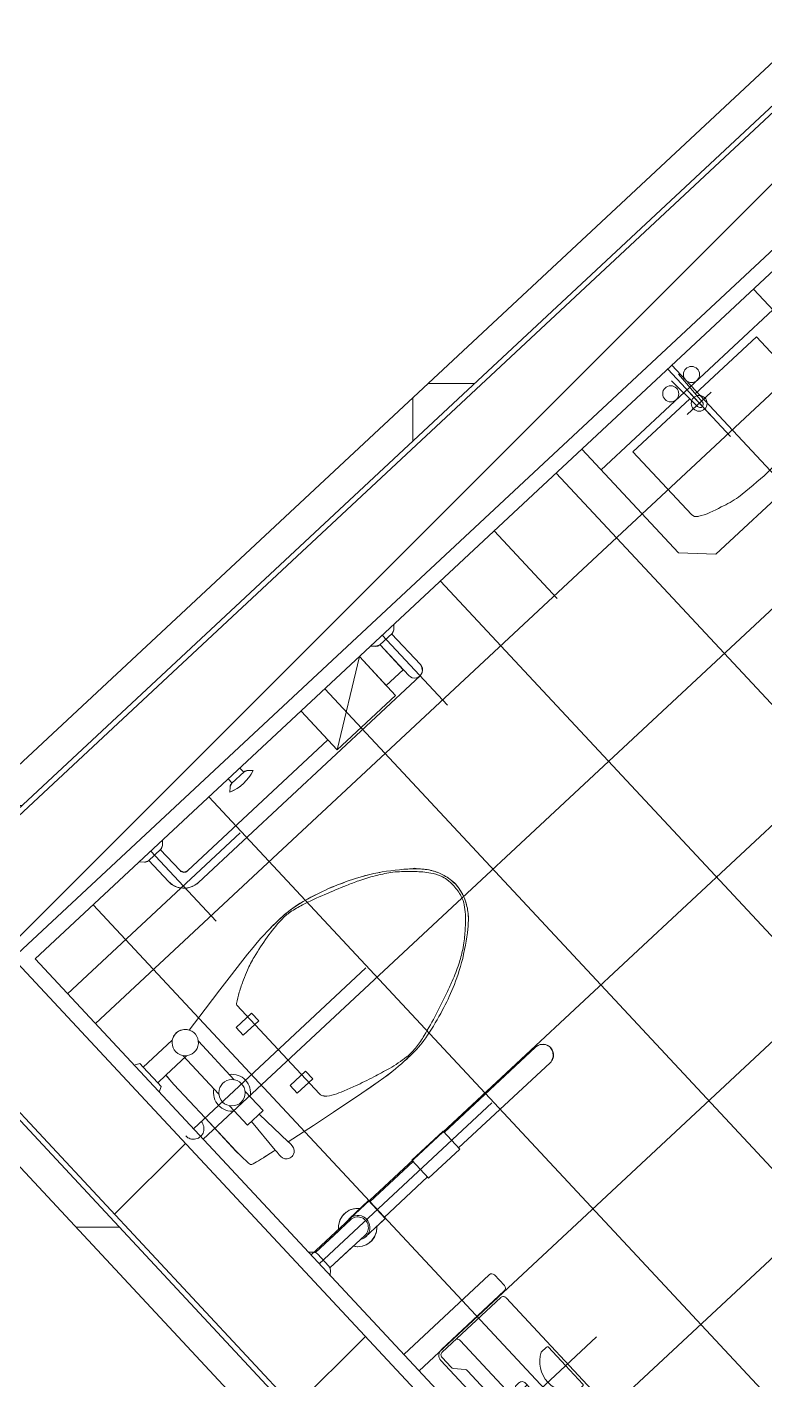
# Model space of a CAD drawing. Header units: millimetres. Extents: x -71377 to 516042, y -145869 to 441446.
# Drawn here: x 256438 to 257838, y 104461 to 107026 of the extents above; entities that cross this region are included whole.
import ezdxf

# ---------------------------------------------------------------- set-up
doc = ezdxf.new("R2010")
doc.units = ezdxf.units.MM
doc.header["$LTSCALE"] = 1000
for name, color, linetype, lineweight in [('A-door', 4, 'Continuous', 5), ('A-door-hdln', 8, 'Continuous', 5), ('A-glas-hdln', 8, 'Continuous', 5), ('A-hat', 251, 'Continuous', 5), ('A-insu', 251, 'Continuous', 5), ('A_bwall', 3, 'Continuous', 5), ('A_fnsh', 5, 'Continuous', 5), ('AA_위생', 4, 'Continuous', 5)]:
    doc.layers.add(name, color=color, linetype=linetype, lineweight=lineweight)
pattern_1 = [(0, (165969.5, 243949.9), (0, 800), []), (90, (165969.5, 243949.9), (-800, 5e-14), [])]
pattern_2 = [(45, (165969.5, 243949.9), (-353.5534, 353.5534), [])]

# ---------------------------------------------------------------- blocks, each defined once
blk = doc.blocks.new('미닫이문_돌출형__투시창 - _A_ABS_22x22_5-6880176-지반층 배치도')
at = {"layer": 'A-door'}
for p, q in [((-40, -86), (-40, 20)), ((-40, 20), (0, 20)), ((0, 20), (0, -86)), ((1070, -220), (1070, 20)), ((1070, 20), (1110, 20)), ((1110, 20), (1110, -220)), ((-40, -86), (0, -86)), ((-40, -126), (-40, -86)), ((0, -86), (-40, -86)), ((0, -86), (0, -126)), ((-1090, -220), (-1090, -110)), ((-1090, -110), (-1050, -110)), ((-1050, -110), (-1050, -220)), ((0, -126), (-40, -126)), ((-40, -173), (-40, -133)), ((-40, -133), (150, -133)), ((150, -133), (150, -173)), ((150, -133), (165, -133)), ((150, -173), (150, -133)), ((165, -133), (165, -149)), ((905, -133), (920, -133)), ((905, -149), (905, -133)), ((920, -173), (920, -133)), ((920, -133), (1070, -133)), ((920, -133), (920, -173)), ((1070, -133), (1070, -173)), ((150, -173), (-40, -173)), ((165, -173), (150, -173)), ((165, -157), (165, -173)), ((905, -173), (905, -157)), ((920, -173), (905, -173)), ((1070, -173), (920, -173)), ((-1050, -200), (-40, -200)), ((-1050, -220), (-1050, -200)), ((-40, -220), (-40, -180)), ((-40, -180), (0, -180)), ((-40, -200), (-40, -220)), ((0, -180), (0, -220)), ((-1050, -220), (-1090, -220)), ((-40, -220), (-1050, -220)), ((0, -220), (-40, -220)), ((1110, -220), (1070, -220))]:
    blk.add_line(p, q, dxfattribs=at)
at = {"layer": 'A-door-hdln'}
for p, q in [((0, 20), (1070, 20)), ((-995, -173), (-995, -133)), ((-995, -133), (-40, -133)), ((905, -133), (165, -133)), ((978.5, -131), (978.5, -133)), ((1031.5, -131), (978.5, -131)), ((1031.5, -131), (978.5, -131)), ((978.5, -131), (978.5, -133)), ((1031.5, -131), (978.5, -131)), ((1031.5, -131), (978.5, -131)), ((992.5, -131), (1005, -131)), ((992.5, -131), (1005, -131)), ((1005, -131), (1017.5, -131)), ((1005, -131), (1017.5, -131)), ((1031.5, -133), (1031.5, -131)), ((1031.5, -133), (1031.5, -131)), ((-40, -173), (-995, -173)), ((165, -173), (905, -173)), ((978.5, -173), (978.5, -175)), ((978.5, -173), (978.5, -175)), ((978.5, -175), (1031.5, -175)), ((978.5, -175), (1031.5, -175)), ((978.5, -175), (1031.5, -175)), ((978.5, -175), (1031.5, -175)), ((1005, -175), (992.5, -175)), ((1005, -175), (992.5, -175)), ((1017.5, -175), (1005, -175)), ((1017.5, -175), (1005, -175)), ((1031.5, -175), (1031.5, -173)), ((1031.5, -175), (1031.5, -173)), ((0, -220), (1070, -220))]:
    blk.add_line(p, q, dxfattribs=at)
at = {"layer": 'A-door-hdln', "flags": 128}
for points in [[(992.5, -81), (992.5, -80.5), (992.5, -80), (992.6, -79.5), (992.7, -79), (992.7, -78.5), (992.9, -78), (993, -77.5), (993.1, -77.1), (993.3, -76.6), (993.5, -76.1), (993.7, -75.7), (993.9, -75.2), (994.2, -74.8), (994.4, -74.4), (994.7, -73.9), (995, -73.5), (995.3, -73.1), (995.6, -72.8), (995.9, -72.4), (996.3, -72), (996.7, -71.7), (997, -71.4), (997.4, -71.1), (997.8, -70.8), (998.2, -70.5), (998.7, -70.2), (999.1, -70), (999.6, -69.7), (1000, -69.5), (1000.5, -69.3), (1000.9, -69.2), (1001.4, -69), (1001.9, -68.9), (1002.4, -68.8), (1002.9, -68.7), (1003.4, -68.6), (1003.9, -68.6), (1004.4, -68.5), (1004.9, -68.5), (1005, -68.5)], [(1005, -68.5), (1005.5, -68.5), (1006, -68.5), (1006.5, -68.6), (1007, -68.7), (1007.5, -68.7), (1008, -68.9), (1008.5, -69), (1008.9, -69.1), (1009.4, -69.3), (1009.9, -69.5), (1010.3, -69.7), (1010.8, -69.9), (1011.2, -70.2), (1011.6, -70.4), (1012.1, -70.7), (1012.5, -71), (1012.9, -71.3), (1013.2, -71.6), (1013.6, -71.9), (1014, -72.3), (1014.3, -72.7), (1014.6, -73), (1014.9, -73.4), (1015.2, -73.8), (1015.5, -74.2), (1015.8, -74.7), (1016, -75.1), (1016.3, -75.6), (1016.5, -76), (1016.7, -76.5), (1016.8, -76.9), (1017, -77.4), (1017.1, -77.9), (1017.2, -78.4), (1017.3, -78.9), (1017.4, -79.4), (1017.4, -79.9), (1017.5, -80.4), (1017.5, -80.9), (1017.5, -81)], [(992.5, -131), (992.5, -129), (992.5, -127), (992.5, -125), (992.5, -123), (992.5, -121.1), (992.5, -119.1), (992.5, -117.2), (992.5, -115.3), (992.5, -113.4), (992.5, -111.5), (992.5, -109.7), (992.5, -107.9), (992.5, -106.2), (992.5, -104.4), (992.5, -102.8), (992.5, -101.1), (992.5, -99.6), (992.5, -98), (992.5, -96.6), (992.5, -95.1), (992.5, -93.8), (992.5, -92.5), (992.5, -91.2), (992.5, -90), (992.5, -88.9), (992.5, -87.9), (992.5, -86.9), (992.5, -86), (992.5, -85.2), (992.5, -84.4), (992.5, -83.7), (992.5, -83.1), (992.5, -82.6), (992.5, -82.1), (992.5, -81.7), (992.5, -81.4), (992.5, -81.2), (992.5, -81.1), (992.5, -81)], [(992.5, -81), (992.5, -81), (992.5, -81.2), (992.5, -81.4), (992.5, -81.6), (992.5, -82), (992.5, -82.4), (992.5, -82.9), (992.5, -83.5), (992.5, -84.2), (992.5, -84.9), (992.5, -85.8), (992.5, -86.7), (992.5, -87.6), (992.5, -88.6), (992.5, -89.7), (992.5, -90.9), (992.5, -92.1), (992.5, -93.4), (992.5, -94.8), (992.5, -96.2), (992.5, -97.6), (992.5, -99.1), (992.5, -100.7), (992.5, -102.3), (992.5, -104), (992.5, -105.7), (992.5, -107.4), (992.5, -109.2), (992.5, -111), (992.5, -112.9), (992.5, -114.8), (992.5, -116.7), (992.5, -118.6), (992.5, -120.5), (992.5, -122.5), (992.5, -124.5), (992.5, -126.5), (992.5, -128.5), (992.5, -130.5), (992.5, -131)], [(1017.5, -81), (1017.5, -81), (1017.5, -81.2), (1017.5, -81.4), (1017.5, -81.6), (1017.5, -82), (1017.5, -82.4), (1017.5, -82.9), (1017.5, -83.5), (1017.5, -84.2), (1017.5, -84.9), (1017.5, -85.8), (1017.5, -86.7), (1017.5, -87.6), (1017.5, -88.6), (1017.5, -89.7), (1017.5, -90.9), (1017.5, -92.1), (1017.5, -93.4), (1017.5, -94.8), (1017.5, -96.2), (1017.5, -97.6), (1017.5, -99.1), (1017.5, -100.7), (1017.5, -102.3), (1017.5, -104), (1017.5, -105.7), (1017.5, -107.4), (1017.5, -109.2), (1017.5, -111), (1017.5, -112.9), (1017.5, -114.8), (1017.5, -116.7), (1017.5, -118.6), (1017.5, -120.5), (1017.5, -122.5), (1017.5, -124.5), (1017.5, -126.5), (1017.5, -128.5), (1017.5, -130.5), (1017.5, -131)], [(1017.5, -131), (1017.5, -129), (1017.5, -127), (1017.5, -125), (1017.5, -123), (1017.5, -121.1), (1017.5, -119.1), (1017.5, -117.2), (1017.5, -115.3), (1017.5, -113.4), (1017.5, -111.5), (1017.5, -109.7), (1017.5, -107.9), (1017.5, -106.2), (1017.5, -104.4), (1017.5, -102.8), (1017.5, -101.1), (1017.5, -99.6), (1017.5, -98), (1017.5, -96.6), (1017.5, -95.1), (1017.5, -93.8), (1017.5, -92.5), (1017.5, -91.2), (1017.5, -90), (1017.5, -88.9), (1017.5, -87.9), (1017.5, -86.9), (1017.5, -86), (1017.5, -85.2), (1017.5, -84.4), (1017.5, -83.7), (1017.5, -83.1), (1017.5, -82.6), (1017.5, -82.1), (1017.5, -81.7), (1017.5, -81.4), (1017.5, -81.2), (1017.5, -81.1), (1017.5, -81)], [(992.5, -175), (992.5, -177), (992.5, -179), (992.5, -181), (992.5, -183), (992.5, -184.9), (992.5, -186.9), (992.5, -188.8), (992.5, -190.7), (992.5, -192.6), (992.5, -194.5), (992.5, -196.3), (992.5, -198.1), (992.5, -199.8), (992.5, -201.6), (992.5, -203.2), (992.5, -204.9), (992.5, -206.4), (992.5, -208), (992.5, -209.4), (992.5, -210.9), (992.5, -212.2), (992.5, -213.5), (992.5, -214.8), (992.5, -216), (992.5, -217.1), (992.5, -218.1), (992.5, -219.1), (992.5, -220), (992.5, -220.8), (992.5, -221.6), (992.5, -222.3), (992.5, -222.9), (992.5, -223.4), (992.5, -223.9), (992.5, -224.3), (992.5, -224.6), (992.5, -224.8), (992.5, -224.9), (992.5, -225)], [(992.5, -225), (992.5, -225), (992.5, -224.8), (992.5, -224.6), (992.5, -224.4), (992.5, -224), (992.5, -223.6), (992.5, -223.1), (992.5, -222.5), (992.5, -221.8), (992.5, -221.1), (992.5, -220.2), (992.5, -219.3), (992.5, -218.4), (992.5, -217.4), (992.5, -216.3), (992.5, -215.1), (992.5, -213.9), (992.5, -212.6), (992.5, -211.2), (992.5, -209.8), (992.5, -208.4), (992.5, -206.9), (992.5, -205.3), (992.5, -203.7), (992.5, -202), (992.5, -200.3), (992.5, -198.6), (992.5, -196.8), (992.5, -195), (992.5, -193.1), (992.5, -191.2), (992.5, -189.3), (992.5, -187.4), (992.5, -185.5), (992.5, -183.5), (992.5, -181.5), (992.5, -179.5), (992.5, -177.5), (992.5, -175.5), (992.5, -175)], [(1017.5, -225), (1017.5, -225), (1017.5, -224.8), (1017.5, -224.6), (1017.5, -224.4), (1017.5, -224), (1017.5, -223.6), (1017.5, -223.1), (1017.5, -222.5), (1017.5, -221.8), (1017.5, -221.1), (1017.5, -220.2), (1017.5, -219.3), (1017.5, -218.4), (1017.5, -217.4), (1017.5, -216.3), (1017.5, -215.1), (1017.5, -213.9), (1017.5, -212.6), (1017.5, -211.2), (1017.5, -209.8), (1017.5, -208.4), (1017.5, -206.9), (1017.5, -205.3), (1017.5, -203.7), (1017.5, -202), (1017.5, -200.3), (1017.5, -198.6), (1017.5, -196.8), (1017.5, -195), (1017.5, -193.1), (1017.5, -191.2), (1017.5, -189.3), (1017.5, -187.4), (1017.5, -185.5), (1017.5, -183.5), (1017.5, -181.5), (1017.5, -179.5), (1017.5, -177.5), (1017.5, -175.5), (1017.5, -175)], [(1017.5, -175), (1017.5, -177), (1017.5, -179), (1017.5, -181), (1017.5, -183), (1017.5, -184.9), (1017.5, -186.9), (1017.5, -188.8), (1017.5, -190.7), (1017.5, -192.6), (1017.5, -194.5), (1017.5, -196.3), (1017.5, -198.1), (1017.5, -199.8), (1017.5, -201.6), (1017.5, -203.2), (1017.5, -204.9), (1017.5, -206.4), (1017.5, -208), (1017.5, -209.4), (1017.5, -210.9), (1017.5, -212.2), (1017.5, -213.5), (1017.5, -214.8), (1017.5, -216), (1017.5, -217.1), (1017.5, -218.1), (1017.5, -219.1), (1017.5, -220), (1017.5, -220.8), (1017.5, -221.6), (1017.5, -222.3), (1017.5, -222.9), (1017.5, -223.4), (1017.5, -223.9), (1017.5, -224.3), (1017.5, -224.6), (1017.5, -224.8), (1017.5, -224.9), (1017.5, -225)], [(1005, -237.5), (1004.5, -237.5), (1004, -237.5), (1003.5, -237.4), (1003, -237.3), (1002.5, -237.3), (1002, -237.1), (1001.5, -237), (1001.1, -236.9), (1000.6, -236.7), (1000.1, -236.5), (999.7, -236.3), (999.2, -236.1), (998.8, -235.8), (998.4, -235.6), (997.9, -235.3), (997.5, -235), (997.1, -234.7), (996.8, -234.4), (996.4, -234.1), (996, -233.7), (995.7, -233.3), (995.4, -233), (995.1, -232.6), (994.8, -232.2), (994.5, -231.8), (994.2, -231.3), (994, -230.9), (993.7, -230.4), (993.5, -230), (993.3, -229.5), (993.2, -229.1), (993, -228.6), (992.9, -228.1), (992.8, -227.6), (992.7, -227.1), (992.6, -226.6), (992.6, -226.1), (992.5, -225.6), (992.5, -225.1), (992.5, -225)], [(1017.5, -225), (1017.5, -225.5), (1017.5, -226), (1017.4, -226.5), (1017.3, -227), (1017.3, -227.5), (1017.1, -228), (1017, -228.5), (1016.9, -228.9), (1016.7, -229.4), (1016.5, -229.9), (1016.3, -230.3), (1016.1, -230.8), (1015.8, -231.2), (1015.6, -231.6), (1015.3, -232.1), (1015, -232.5), (1014.7, -232.9), (1014.4, -233.2), (1014.1, -233.6), (1013.7, -234), (1013.3, -234.3), (1013, -234.6), (1012.6, -234.9), (1012.2, -235.2), (1011.8, -235.5), (1011.3, -235.8), (1010.9, -236), (1010.4, -236.3), (1010, -236.5), (1009.5, -236.7), (1009.1, -236.8), (1008.6, -237), (1008.1, -237.1), (1007.6, -237.2), (1007.1, -237.3), (1006.6, -237.4), (1006.1, -237.4), (1005.6, -237.5), (1005.1, -237.5), (1005, -237.5)]]:
    blk.add_lwpolyline(points, dxfattribs=at)
at = {"layer": 'A-glas-hdln'}
for p, q in [((165, -149), (905, -149)), ((165, -157), (165, -149)), ((905, -149), (905, -157)), ((905, -157), (165, -157))]:
    blk.add_line(p, q, dxfattribs=at)
blk = doc.blocks.new('위생기구_장애인변기 - 위생기구_장애인변기-V146-지반층 배치도')
at = {"layer": 'AA_위생'}
for p, q in [((7.1, 923.1), (0, 930.2)), ((7.1, 923.1), (0, 930.2)), ((0, 900), (181.6, 900)), ((10.1, 916), (7.1, 923.1)), ((10.1, 914.9), (10.1, 916)), ((10.1, 884), (10.1, 916)), ((90, 914.9), (10.1, 914.9)), ((90, 914.9), (10.1, 914.9)), ((93.3, 914.5), (90, 914.9)), ((101.8, 909.2), (93.3, 914.5)), ((105.1, 899.8), (101.8, 909.2)), ((105.1, 325.2), (105.1, 899.8)), ((105.1, 325.2), (105.1, 899.8)), ((0, 869.8), (7.1, 876.9)), ((0, 869.8), (7.1, 876.9)), ((7.1, 876.9), (10.1, 884)), ((10.1, 884), (10.1, 884.7)), ((10.1, 884.7), (74.9, 884.7)), ((90, 884.7), (10.1, 884.7)), ((74.9, 884.7), (74.9, 840.6)), ((74.9, 840.6), (74.9, 884.7)), ((74.9, 840.6), (0, 840.6)), ((0, 840.6), (100.8, 689.4)), ((100.8, 840.6), (0, 840.6)), ((100.8, 689.4), (100.8, 840.6)), ((0, 689.4), (74.9, 689.4)), ((100.8, 689.4), (0, 689.4)), ((74.9, 689.4), (74.9, 325.2)), ((74.9, 325.2), (74.9, 689.4)), ((395.8, 667.6), (393.1, 666.1)), ((394.5, 666.9), (397.2, 668.4)), ((394.5, 666.9), (397.2, 668.4)), ((398.5, 669.1), (395.8, 667.6)), ((397.2, 668.4), (399.8, 669.8)), ((397.2, 668.4), (399.8, 669.8)), ((401.1, 670.4), (398.5, 669.1)), ((399.8, 669.8), (402.5, 671.1)), ((399.8, 669.8), (402.5, 671.1)), ((403.8, 671.6), (401.1, 670.4)), ((402.5, 671.1), (405.1, 672.2)), ((402.5, 671.1), (405.1, 672.2)), ((406.5, 672.8), (403.8, 671.6)), ((405.1, 672.2), (407.8, 673.3)), ((405.1, 672.2), (407.8, 673.3)), ((409.2, 673.8), (406.5, 672.8)), ((407.8, 673.3), (410.5, 674.3)), ((407.8, 673.3), (410.5, 674.3)), ((411.9, 674.8), (409.2, 673.8)), ((410.5, 674.3), (413.3, 675.3)), ((410.5, 674.3), (413.3, 675.3)), ((414.7, 675.7), (411.9, 674.8)), ((413.3, 675.3), (416.2, 676.1)), ((413.3, 675.3), (416.2, 676.1)), ((419.2, 676.9), (414.7, 675.7)), ((416.2, 676.1), (419.2, 676.9)), ((416.2, 676.1), (419.2, 676.9)), ((422.6, 677.7), (419.2, 676.9)), ((419.2, 676.9), (422.6, 677.7)), ((419.2, 676.9), (422.6, 677.7)), ((426.3, 678.4), (422.6, 677.7)), ((422.6, 677.7), (426.3, 678.4)), ((422.6, 677.7), (426.3, 678.4)), ((432.6, 679.2), (426.3, 678.4)), ((426.3, 678.4), (430.3, 679)), ((426.3, 678.4), (430.3, 679)), ((430.3, 679), (434.9, 679.5)), ((430.3, 679), (434.9, 679.5)), ((437.4, 679.8), (432.6, 679.2)), ((434.9, 679.5), (440, 680)), ((434.9, 679.5), (440, 680)), ((442.6, 679.8), (437.4, 679.8)), ((440, 680), (445.1, 679.5)), ((440, 680), (445.1, 679.5)), ((447.4, 679.2), (442.6, 679.8)), ((445.1, 679.5), (449.7, 679)), ((445.1, 679.5), (449.7, 679)), ((449.7, 679), (447.4, 679.2)), ((453.7, 678.4), (449.7, 679)), ((449.7, 679), (453.7, 678.4)), ((449.7, 679), (453.7, 678.4)), ((455.6, 678), (453.7, 678.4)), ((453.7, 678.4), (457.4, 677.7)), ((453.7, 678.4), (457.4, 677.7)), ((459.1, 677.3), (455.6, 678)), ((457.4, 677.7), (460.8, 676.9)), ((457.4, 677.7), (460.8, 676.9)), ((462.3, 676.5), (459.1, 677.3)), ((460.8, 676.9), (463.8, 676.1)), ((460.8, 676.9), (463.8, 676.1)), ((465.3, 675.7), (462.3, 676.5)), ((463.8, 676.1), (466.7, 675.3)), ((463.8, 676.1), (466.7, 675.3)), ((468.1, 674.8), (465.3, 675.7)), ((466.7, 675.3), (469.5, 674.3)), ((466.7, 675.3), (469.5, 674.3)), ((470.8, 673.8), (468.1, 674.8)), ((469.5, 674.3), (472.2, 673.3)), ((469.5, 674.3), (472.2, 673.3)), ((473.5, 672.8), (470.8, 673.8)), ((472.2, 673.3), (474.9, 672.2)), ((472.2, 673.3), (474.9, 672.2)), ((476.2, 671.6), (473.5, 672.8)), ((474.9, 672.2), (477.5, 671.1)), ((474.9, 672.2), (477.5, 671.1)), ((478.9, 670.4), (476.2, 671.6)), ((477.5, 671.1), (480.2, 669.8)), ((477.5, 671.1), (480.2, 669.8)), ((482.8, 668.4), (478.9, 670.4)), ((480.2, 669.8), (482.8, 668.4)), ((480.2, 669.8), (482.8, 668.4)), ((485.5, 666.9), (482.8, 668.4)), ((482.8, 668.4), (485.5, 666.9)), ((482.8, 668.4), (485.5, 666.9)), ((365.1, 643.7), (361.6, 638.4)), ((361.6, 638.4), (365.8, 643.1)), ((361.6, 638.4), (365.8, 643.1)), ((369.7, 647.2), (365.1, 643.7)), ((365.8, 643.1), (369.7, 647.2)), ((365.8, 643.1), (369.7, 647.2)), ((373.4, 650.9), (369.7, 647.2)), ((369.7, 647.2), (373.4, 650.9)), ((369.7, 647.2), (373.4, 650.9)), ((373.4, 650.9), (376.8, 654)), ((373.4, 650.9), (376.8, 654)), ((375.1, 652.4), (373.4, 650.9)), ((378.5, 655.4), (375.1, 652.4)), ((376.8, 654), (380.1, 656.8)), ((376.8, 654), (380.1, 656.8)), ((380.1, 656.8), (378.5, 655.4)), ((380.1, 656.8), (383.2, 659.3)), ((380.1, 656.8), (383.2, 659.3)), ((381.6, 658.1), (380.1, 656.8)), ((383.2, 659.3), (381.6, 658.1)), ((387.5, 662.5), (383.2, 659.3)), ((383.2, 659.3), (386.1, 661.5)), ((383.2, 659.3), (386.1, 661.5)), ((386.1, 661.5), (389, 663.4)), ((386.1, 661.5), (389, 663.4)), ((390.4, 664.3), (387.5, 662.5)), ((389, 663.4), (391.7, 665.2)), ((389, 663.4), (391.7, 665.2)), ((393.1, 666.1), (390.4, 664.3)), ((391.7, 665.2), (394.5, 666.9)), ((391.7, 665.2), (394.5, 666.9)), ((488.3, 665.2), (485.5, 666.9)), ((485.5, 666.9), (488.3, 665.2)), ((485.5, 666.9), (488.3, 665.2)), ((491, 663.4), (488.3, 665.2)), ((488.3, 665.2), (491, 663.4)), ((488.3, 665.2), (491, 663.4)), ((493.9, 661.5), (491, 663.4)), ((491, 663.4), (493.9, 661.5)), ((491, 663.4), (493.9, 661.5)), ((496.8, 659.3), (493.9, 661.5)), ((493.9, 661.5), (496.8, 659.3)), ((493.9, 661.5), (496.8, 659.3)), ((503.2, 654), (496.8, 659.3)), ((496.8, 659.3), (499.9, 656.8)), ((496.8, 659.3), (499.9, 656.8)), ((499.9, 656.8), (503.2, 654)), ((499.9, 656.8), (503.2, 654)), ((506.6, 650.9), (503.2, 654)), ((503.2, 654), (506.6, 650.9)), ((503.2, 654), (506.6, 650.9)), ((510.3, 647.2), (506.6, 650.9)), ((506.6, 650.9), (510.3, 647.2)), ((506.6, 650.9), (510.3, 647.2)), ((514.2, 643.1), (510.3, 647.2)), ((510.3, 647.2), (514.2, 643.1)), ((510.3, 647.2), (514.2, 643.1)), ((518.4, 638.4), (514.2, 643.1)), ((514.2, 643.1), (518.4, 638.4)), ((514.2, 643.1), (518.4, 638.4)), ((347.5, 621), (342.5, 614.4)), ((342.5, 614.4), (347.5, 621)), ((342.5, 614.4), (347.5, 621)), ((347.5, 621), (352.4, 627.2)), ((347.5, 621), (352.4, 627.2)), ((349.9, 624.1), (347.5, 621)), ((352.4, 627.2), (349.9, 624.1)), ((352.4, 627.2), (357.1, 633.1)), ((352.4, 627.2), (357.1, 633.1)), ((354.7, 630.1), (352.4, 627.2)), ((357.1, 633.1), (354.7, 630.1)), ((357.1, 633.1), (361.6, 638.4)), ((357.1, 633.1), (361.6, 638.4)), ((359.4, 635.7), (357.1, 633.1)), ((361.6, 638.4), (359.4, 635.7)), ((522.9, 633.1), (518.4, 638.4)), ((518.4, 638.4), (522.9, 633.1)), ((518.4, 638.4), (522.9, 633.1)), ((527.6, 627.2), (522.9, 633.1)), ((522.9, 633.1), (527.6, 627.2)), ((522.9, 633.1), (527.6, 627.2)), ((532.5, 621), (527.6, 627.2)), ((527.6, 627.2), (532.5, 621)), ((527.6, 627.2), (532.5, 621)), ((537.5, 614.4), (532.5, 621)), ((532.5, 621), (537.5, 614.4)), ((532.5, 621), (537.5, 614.4)), ((325.8, 590.2), (321.5, 583.4)), ((323.5, 586.8), (328, 593.7)), ((323.5, 586.8), (328, 593.7)), ((328, 593.7), (325.8, 590.2)), ((332.7, 600.6), (328, 593.7)), ((328, 593.7), (332.7, 600.6)), ((328, 593.7), (332.7, 600.6)), ((337.6, 607.6), (332.7, 600.6)), ((332.7, 600.6), (337.6, 607.6)), ((332.7, 600.6), (337.6, 607.6)), ((342.5, 614.4), (337.6, 607.6)), ((337.6, 607.6), (342.5, 614.4)), ((337.6, 607.6), (342.5, 614.4)), ((542.4, 607.6), (537.5, 614.4)), ((537.5, 614.4), (542.4, 607.6)), ((537.5, 614.4), (542.4, 607.6)), ((547.3, 600.6), (542.4, 607.6)), ((542.4, 607.6), (547.3, 600.6)), ((542.4, 607.6), (547.3, 600.6)), ((552, 593.7), (547.3, 600.6)), ((547.3, 600.6), (552, 593.7)), ((547.3, 600.6), (552, 593.7)), ((556.5, 586.8), (552, 593.7)), ((552, 593.7), (556.5, 586.8)), ((552, 593.7), (556.5, 586.8)), ((771.9, 589.7), (778.8, 597)), ((778.8, 597), (788.3, 600.1)), ((788.3, 600.1), (798.1, 598.3)), ((798.1, 598.3), (805.8, 592)), ((805.8, 592), (809.6, 582.7)), ((308.7, 560.7), (312, 567)), ((308.7, 560.7), (312, 567)), ((315.6, 573.4), (310.3, 563.8)), ((312, 567), (315.6, 573.4)), ((312, 567), (315.6, 573.4)), ((319.4, 580), (315.6, 573.4)), ((315.6, 573.4), (319.4, 580)), ((315.6, 573.4), (319.4, 580)), ((319.4, 580), (323.5, 586.8)), ((319.4, 580), (323.5, 586.8)), ((321.5, 583.4), (319.4, 580)), ((560.6, 580), (556.5, 586.8)), ((556.5, 586.8), (560.6, 580)), ((556.5, 586.8), (560.6, 580)), ((564.4, 573.4), (560.6, 580)), ((560.6, 580), (564.4, 573.4)), ((560.6, 580), (564.4, 573.4)), ((568, 567), (564.4, 573.4)), ((564.4, 573.4), (568, 567)), ((564.4, 573.4), (568, 567)), ((571.3, 560.7), (568, 567)), ((568, 567), (571.3, 560.7)), ((568, 567), (571.3, 560.7)), ((769.4, 580), (771.9, 589.7)), ((769.4, 342.9), (769.4, 580)), ((769.4, 342.9), (769.4, 580)), ((809.6, 582.7), (809.7, 580)), ((809.7, 580), (809.7, 342.9)), ((809.7, 342.9), (809.7, 580)), ((13.6, 539), (10.6, 531.8)), ((20.7, 546.1), (13.6, 539)), ((13.6, 539), (20.7, 546.1)), ((20.7, 546.1), (13.6, 539)), ((21.2, 544.5), (20.7, 546.1)), ((23.9, 534.9), (21.2, 544.5)), ((300, 542.7), (297.5, 537.1)), ((297.5, 537.1), (300, 542.7)), ((297.5, 537.1), (300, 542.7)), ((302.7, 548.6), (300, 542.7)), ((300, 542.7), (302.7, 548.6)), ((300, 542.7), (302.7, 548.6)), ((305.6, 554.6), (302.7, 548.6)), ((302.7, 548.6), (305.6, 554.6)), ((302.7, 548.6), (305.6, 554.6)), ((308.7, 560.7), (305.6, 554.6)), ((305.6, 554.6), (308.7, 560.7)), ((305.6, 554.6), (308.7, 560.7)), ((310.3, 563.8), (308.7, 560.7)), ((574.4, 554.6), (571.3, 560.7)), ((571.3, 560.7), (574.4, 554.6)), ((571.3, 560.7), (574.4, 554.6)), ((577.3, 548.6), (574.4, 554.6)), ((574.4, 554.6), (577.3, 548.6)), ((574.4, 554.6), (577.3, 548.6)), ((580, 542.7), (577.3, 548.6)), ((577.3, 548.6), (580, 542.7)), ((577.3, 548.6), (580, 542.7)), ((582.5, 537.1), (580, 542.7)), ((580, 542.7), (582.5, 537.1)), ((580, 542.7), (582.5, 537.1)), ((10.6, 530.8), (0, 530.8)), ((10.6, 530.8), (0, 530.8)), ((0, 530.8), (10.6, 530.8)), ((10.6, 531.8), (10.6, 530.8)), ((10.6, 499.9), (10.6, 531.8)), ((10.6, 531.8), (10.6, 530.8)), ((25.5, 525), (23.9, 534.9)), ((25.3, 505), (26, 515)), ((26, 515), (25.5, 525)), ((288.2, 515.1), (285, 506.7)), ((286.1, 509.5), (288.2, 515.1)), ((286.1, 509.5), (288.2, 515.1)), ((292.7, 525), (288.2, 515.1)), ((288.2, 515.1), (290.4, 520.6)), ((288.2, 515.1), (290.4, 520.6)), ((290.4, 520.6), (292.7, 526)), ((290.4, 520.6), (292.7, 526)), ((295, 531.5), (292.7, 525)), ((292.7, 526), (295, 531.5)), ((292.7, 526), (295, 531.5)), ((297.5, 537.1), (295, 531.5)), ((295, 531.5), (297.5, 537.1)), ((295, 531.5), (297.5, 537.1)), ((585, 531.5), (582.5, 537.1)), ((582.5, 537.1), (585, 531.5)), ((582.5, 537.1), (585, 531.5)), ((587.3, 526), (585, 531.5)), ((585, 531.5), (587.3, 526)), ((585, 531.5), (587.3, 526)), ((589.6, 520.6), (587.3, 526)), ((587.3, 526), (589.6, 520.6)), ((587.3, 526), (589.6, 520.6)), ((591.8, 515.1), (589.6, 520.6)), ((589.6, 520.6), (591.8, 515.1)), ((589.6, 520.6), (591.8, 515.1)), ((593.9, 509.5), (591.8, 515.1)), ((591.8, 515.1), (593.9, 509.5)), ((591.8, 515.1), (593.9, 509.5)), ((0, 500.5), (10.6, 500.5)), ((0, 500.5), (10.6, 500.5)), ((10.6, 500.5), (0, 500.5)), ((10.6, 500.5), (10.6, 499.9)), ((10.6, 500.5), (10.6, 499.9)), ((10.6, 499.9), (13.6, 492.8)), ((13.6, 492.8), (20.7, 485.6)), ((20.7, 485.6), (13.6, 492.8)), ((13.6, 492.8), (20.7, 485.6)), ((20.7, 485.6), (23.6, 495.2)), ((23.6, 495.2), (25.3, 505)), ((279.9, 491.9), (277.9, 485.5)), ((277.9, 485.5), (279.9, 491.9)), ((277.9, 485.5), (279.9, 491.9)), ((282, 498), (279.9, 491.9)), ((279.9, 491.9), (282, 498)), ((279.9, 491.9), (282, 498)), ((285, 506.7), (282, 498)), ((282, 498), (284, 503.9)), ((282, 498), (284, 503.9)), ((284, 503.9), (286.1, 509.5)), ((284, 503.9), (286.1, 509.5)), ((596, 503.9), (593.9, 509.5)), ((593.9, 509.5), (596, 503.9)), ((593.9, 509.5), (596, 503.9)), ((598, 498), (596, 503.9)), ((596, 503.9), (598, 498)), ((596, 503.9), (598, 498)), ((600.1, 491.9), (598, 498)), ((598, 498), (600.1, 491.9)), ((598, 498), (600.1, 491.9)), ((602.1, 485.5), (600.1, 491.9)), ((600.1, 491.9), (602.1, 485.5)), ((600.1, 491.9), (602.1, 485.5)), ((271, 462.1), (269.3, 455.4)), ((270.1, 458.7), (271.9, 465.5)), ((270.1, 458.7), (271.9, 465.5)), ((272.9, 468.8), (271, 462.1)), ((271.9, 465.5), (273.9, 472.2)), ((271.9, 465.5), (273.9, 472.2)), ((275.8, 477.8), (272.9, 468.8)), ((273.9, 472.2), (275.8, 478.9)), ((273.9, 472.2), (275.8, 478.9)), ((277.9, 485.5), (275.8, 477.8)), ((275.8, 478.9), (277.9, 485.5)), ((275.8, 478.9), (277.9, 485.5)), ((604.2, 478.9), (602.1, 485.5)), ((602.1, 485.5), (604.2, 478.9)), ((602.1, 485.5), (604.2, 478.9)), ((606.1, 472.2), (604.2, 478.9)), ((604.2, 478.9), (606.1, 472.2)), ((604.2, 478.9), (606.1, 472.2)), ((608.1, 465.5), (606.1, 472.2)), ((606.1, 472.2), (608.1, 465.5)), ((606.1, 472.2), (608.1, 465.5)), ((609.9, 458.7), (608.1, 465.5)), ((608.1, 465.5), (609.9, 458.7)), ((608.1, 465.5), (609.9, 458.7)), ((90, 0), (90, 447.2)), ((265.3, 438.2), (263.9, 431.1)), ((264.4, 433.9), (265.6, 439.6)), ((264.4, 433.9), (265.6, 439.6)), ((266.9, 445.7), (265.3, 438.2)), ((265.6, 439.6), (266.9, 445.7)), ((265.6, 439.6), (266.9, 445.7)), ((269.3, 455.4), (266.9, 445.7)), ((266.9, 445.7), (268.4, 452.1)), ((266.9, 445.7), (268.4, 452.1)), ((268.4, 452.1), (270.1, 458.7)), ((268.4, 452.1), (270.1, 458.7)), ((440, 0), (440, 447.2)), ((611.6, 452.1), (609.9, 458.7)), ((609.9, 458.7), (611.6, 452.1)), ((609.9, 458.7), (611.6, 452.1)), ((612.3, 448.9), (611.6, 452.1)), ((611.6, 452.1), (613.1, 445.7)), ((611.6, 452.1), (613.1, 445.7)), ((613.1, 445.7), (612.3, 448.9)), ((614.4, 439.6), (613.1, 445.7)), ((613.1, 445.7), (614.4, 439.6)), ((613.1, 445.7), (614.4, 439.6)), ((615.6, 433.9), (614.4, 439.6)), ((614.4, 439.6), (615.6, 433.9)), ((614.4, 439.6), (615.6, 433.9)), ((790, 0), (790, 447.2)), ((261.6, 412.9), (260.9, 402.7)), ((261.2, 407.9), (261.6, 412.9)), ((261.2, 407.9), (261.6, 412.9)), ((262.7, 423.1), (261.6, 412.9)), ((261.6, 412.9), (262, 418)), ((261.6, 412.9), (262, 418)), ((262, 418), (262.7, 423.1)), ((262, 418), (262.7, 423.1)), ((263.9, 431.1), (262.7, 423.1)), ((262.7, 423.1), (263.5, 428.4)), ((262.7, 423.1), (263.5, 428.4)), ((263.5, 428.4), (264.4, 433.9)), ((263.5, 428.4), (264.4, 433.9)), ((616.5, 428.4), (615.6, 433.9)), ((615.6, 433.9), (616.5, 428.4)), ((615.6, 433.9), (616.5, 428.4)), ((617.3, 423.1), (616.5, 428.4)), ((616.5, 428.4), (617.3, 423.1)), ((616.5, 428.4), (617.3, 423.1)), ((618, 418), (617.3, 423.1)), ((617.3, 423.1), (618, 418)), ((617.3, 423.1), (618, 418)), ((618.4, 412.9), (618, 418)), ((618, 418), (618.4, 412.9)), ((618, 418), (618.4, 412.9)), ((618.8, 407.9), (618.4, 412.9)), ((618.4, 412.9), (618.8, 407.9)), ((618.4, 412.9), (618.8, 407.9)), ((260.9, 407.6), (260.7, 385.8)), ((260.7, 391.7), (260.8, 397.3)), ((260.7, 391.7), (260.8, 397.3)), ((260.7, 385.8), (260.7, 391.7)), ((260.7, 385.8), (260.7, 391.7)), ((260.7, 385.8), (260.9, 376.1)), ((260.8, 379.5), (260.7, 385.8)), ((260.8, 379.5), (260.7, 385.8)), ((260.8, 397.3), (260.9, 402.7)), ((260.8, 397.3), (260.9, 402.7)), ((260.9, 402.7), (261.2, 407.9)), ((260.9, 402.7), (261.2, 407.9)), ((260.9, 402.7), (260.9, 407.6)), ((619.1, 402.7), (618.8, 407.9)), ((618.8, 407.9), (619.1, 402.7)), ((618.8, 407.9), (619.1, 402.7)), ((619, 379.5), (619.3, 394.5)), ((619.3, 394.5), (619.1, 402.7)), ((619.1, 402.7), (619.2, 397.3)), ((619.1, 402.7), (619.2, 397.3)), ((619.2, 397.3), (619.3, 391.7)), ((619.2, 397.3), (619.3, 391.7)), ((619.3, 385.8), (619.2, 379.5)), ((619.3, 385.8), (619.2, 379.5)), ((619.3, 391.7), (619.3, 385.8)), ((619.3, 391.7), (619.3, 385.8)), ((261, 372.7), (260.8, 379.5)), ((261, 372.7), (260.8, 379.5)), ((260.9, 376.1), (261.1, 369)), ((261.3, 365.4), (261, 372.7)), ((261.3, 365.4), (261, 372.7)), ((261.1, 369), (261.3, 365.4)), ((261.3, 365.4), (261.8, 357.5)), ((261.8, 357.5), (261.3, 365.4)), ((261.8, 357.5), (261.3, 365.4)), ((618.2, 357.5), (618.7, 365.4)), ((618.7, 365.4), (618.2, 357.5)), ((618.7, 365.4), (618.2, 357.5)), ((618.7, 365.4), (619, 372.7)), ((619, 372.7), (618.7, 365.4)), ((619, 372.7), (618.7, 365.4)), ((619, 372.7), (619, 379.5)), ((619.2, 379.5), (619, 372.7)), ((619.2, 379.5), (619, 372.7)), ((261.8, 357.5), (262.4, 349)), ((262.4, 349), (261.8, 357.5)), ((262.4, 349), (261.8, 357.5)), ((262.4, 349), (263.2, 339.8)), ((263.2, 339.8), (262.4, 349)), ((263.2, 339.8), (262.4, 349)), ((263.2, 339.8), (264.3, 329.5)), ((264.3, 329.5), (263.2, 339.8)), ((264.3, 329.5), (263.2, 339.8)), ((615.7, 329.5), (617.6, 349)), ((616.8, 339.8), (615.7, 329.5)), ((616.8, 339.8), (615.7, 329.5)), ((617.6, 349), (616.8, 339.8)), ((617.6, 349), (616.8, 339.8)), ((617.6, 349), (618.2, 357.5)), ((618.2, 357.5), (617.6, 349)), ((618.2, 357.5), (617.6, 349)), ((766.4, 262.3), (766.4, 342.9)), ((766.4, 342.9), (769.4, 342.9)), ((766.4, 262.3), (766.4, 342.9)), ((766.4, 342.9), (812.7, 342.9)), ((809.7, 342.9), (812.7, 342.9)), ((812.7, 342.9), (812.7, 262.3)), ((812.7, 342.9), (812.7, 262.3)), ((7.1, 323.1), (0, 330.2)), ((0, 330.2), (7.1, 323.1)), ((10.1, 316), (7.1, 323.1)), ((10.1, 315.1), (10.1, 316)), ((10.1, 284), (10.1, 316)), ((64.8, 315.1), (10.1, 315.1)), ((64.8, 315.1), (10.1, 315.1)), ((71.9, 318.1), (64.8, 315.1)), ((74.9, 325.2), (71.9, 318.1)), ((98.6, 303.2), (103, 312.2)), ((103, 312.2), (105, 322)), ((105, 322), (105.1, 325.2)), ((264.3, 329.5), (265.8, 317)), ((265.8, 317), (264.3, 329.5)), ((265.8, 317), (264.3, 329.5)), ((265.8, 317), (268, 300.8)), ((268, 300.8), (265.8, 317)), ((268, 300.8), (265.8, 317)), ((608.8, 279.6), (614.2, 317)), ((614.2, 317), (612, 300.8)), ((614.2, 317), (612, 300.8)), ((614.2, 317), (615.7, 329.5)), ((615.7, 329.5), (614.2, 317)), ((615.7, 329.5), (614.2, 317)), ((0, 300), (181.6, 300)), ((7.1, 276.9), (10.1, 284)), ((10.1, 284), (10.1, 284.9)), ((10.1, 284.9), (64.8, 284.9)), ((64.8, 284.9), (10.1, 284.9)), ((64.8, 284.9), (74.7, 286.1)), ((74.7, 286.1), (84, 289.8)), ((84, 289.8), (92.2, 295.6)), ((92.2, 295.6), (98.6, 303.2)), ((268, 300.8), (271.2, 279.6)), ((271.2, 279.6), (268, 300.8)), ((271.2, 279.6), (268, 300.8)), ((612, 300.8), (608.8, 279.6)), ((612, 300.8), (608.8, 279.6)), ((0, 269.8), (7.1, 276.9)), ((7.1, 276.9), (0, 269.8)), ((271.2, 279.6), (275.6, 251.7)), ((275.6, 251.7), (271.2, 279.6)), ((275.6, 251.7), (271.2, 279.6)), ((598.4, 215.9), (608.8, 279.6)), ((608.8, 279.6), (604.4, 251.7)), ((608.8, 279.6), (604.4, 251.7)), ((769.4, 262.3), (766.4, 262.3)), ((812.7, 262.3), (766.4, 262.3)), ((769.4, 150), (769.4, 262.3)), ((769.4, 150), (769.4, 262.3)), ((812.7, 262.3), (809.7, 262.3)), ((809.7, 262.3), (809.7, 150)), ((809.7, 150), (809.7, 262.3)), ((275.6, 251.7), (281.6, 215.9)), ((281.6, 215.9), (275.6, 251.7)), ((281.6, 215.9), (275.6, 251.7)), ((604.4, 251.7), (598.4, 215.9)), ((604.4, 251.7), (598.4, 215.9)), ((281.6, 215.9), (289.4, 170.6)), ((289.4, 170.6), (281.6, 215.9)), ((289.4, 170.6), (281.6, 215.9)), ((325, 220), (555, 220)), ((375, 230), (355, 230)), ((355, 230), (355, 190)), ((375, 190), (375, 230)), ((505, 230), (525, 230)), ((505, 190), (505, 230)), ((525, 230), (525, 190)), ((590.6, 170.6), (598.4, 215.9)), ((598.4, 215.9), (590.6, 170.6)), ((598.4, 215.9), (590.6, 170.6)), ((355, 190), (375, 190)), ((525, 190), (505, 190)), ((289.4, 170.6), (297.9, 121.9)), ((297.9, 121.9), (289.4, 170.6)), ((580.8, 114.5), (590.6, 170.6)), ((590.6, 170.6), (580.8, 114.5)), ((590.6, 170.6), (580.8, 114.5)), ((766.4, 128.1), (766.4, 150)), ((766.4, 150), (769.4, 150)), ((812.7, 150), (766.4, 150)), ((766.4, 150), (766.4, 100)), ((809.7, 150), (812.7, 150)), ((812.7, 150), (812.7, 128.1)), ((812.7, 97.7), (812.7, 150)), ((285, 101), (285.6, 105.2)), ((285.3, 103.1), (285.2, 96.7)), ((286.2, 107.3), (285.3, 103.1)), ((285.6, 105.2), (286.8, 109.3)), ((288.7, 113.1), (286.2, 107.3)), ((286.8, 109.3), (288.7, 113.1)), ((291.3, 116.6), (288.7, 113.1)), ((288.7, 113.1), (291.3, 116.6)), ((294.4, 119.5), (291.3, 116.6)), ((291.3, 116.6), (294.4, 119.5)), ((297.9, 121.9), (294.4, 119.5)), ((294.4, 119.5), (297.9, 121.9)), ((325, 120), (425, 120)), ((505, 120), (455, 120)), ((505, 80), (505, 120)), ((580.8, 114.5), (505, 110)), ((583.8, 114.6), (580.8, 114.5)), ((580.8, 114.5), (583.8, 114.6)), ((583.8, 114.6), (580.8, 114.5)), ((587.4, 114.8), (583.8, 114.6)), ((583.8, 114.6), (587.4, 114.8)), ((587.4, 114.8), (583.8, 114.6)), ((591.7, 115), (587.4, 114.8)), ((587.4, 114.8), (591.7, 115)), ((591.7, 115), (587.4, 114.8)), ((596, 114.1), (591.7, 115)), ((591.7, 115), (596, 114.1)), ((596, 114.1), (591.7, 115)), ((600, 111.9), (596, 114.1)), ((596, 114.1), (600, 111.9)), ((600, 111.9), (596, 114.1)), ((603, 108.9), (600, 111.9)), ((600, 111.9), (603, 108.9)), ((603, 108.9), (600, 111.9)), ((604.7, 105.8), (603, 108.9)), ((603, 108.9), (604.7, 105.8)), ((604.7, 105.8), (603, 108.9)), ((605.6, 103.2), (604.7, 105.8)), ((604.7, 105.8), (605.6, 103.2)), ((605.6, 103.2), (604.7, 105.8)), ((605.9, 101), (605.6, 103.2)), ((605.6, 103.2), (605.9, 101)), ((605.9, 101), (605.6, 103.2)), ((753.4, 104.2), (755.9, 113.9)), ((753.6, 94.2), (753.4, 104.2)), ((755.9, 113.9), (760.9, 122.5)), ((760.9, 122.5), (766.4, 128.1)), ((812.7, 128.1), (819.5, 120.7)), ((819.5, 120.7), (824, 111.8)), ((824, 111.8), (825.9, 102)), ((285.2, 96.7), (285, 101)), ((285.2, 96.7), (286.1, 92.6)), ((286.1, 92.6), (285.2, 96.7)), ((286.1, 92.6), (288.9, 86.8)), ((287.7, 88.6), (286.1, 92.6)), ((290, 85), (287.7, 88.6)), ((288.9, 86.8), (290, 85)), ((290, 85), (290, 10)), ((290, 85), (290, 10)), ((290, 10), (290, 85)), ((325, 80), (425, 80)), ((330, 85), (330, 31.3)), ((455, 80), (505, 80)), ((505, 90), (575.6, 85.8)), ((573.6, 75), (574.7, 80.9)), ((574.7, 80.9), (573.6, 75)), ((573.6, 75), (574.7, 80.9)), ((574.7, 80.9), (575.6, 85.8)), ((575.6, 85.8), (574.7, 80.9)), ((574.7, 80.9), (575.6, 85.8)), ((575.6, 85.8), (580.8, 85.5)), ((580.8, 85.5), (575.6, 85.8)), ((575.6, 85.8), (580.8, 85.5)), ((580.8, 85.5), (583.8, 85.4)), ((583.8, 85.4), (580.8, 85.5)), ((580.8, 85.5), (583.8, 85.4)), ((583.8, 85.4), (587.4, 85.2)), ((587.4, 85.2), (583.8, 85.4)), ((583.8, 85.4), (587.4, 85.2)), ((587.4, 85.2), (591.7, 85)), ((591.7, 85), (587.4, 85.2)), ((587.4, 85.2), (591.7, 85)), ((591.7, 85), (596, 85.9)), ((596, 85.9), (591.7, 85)), ((591.7, 85), (596, 85.9)), ((596, 85.9), (600, 88.1)), ((600, 88.1), (596, 85.9)), ((596, 85.9), (600, 88.1)), ((600, 88.1), (603, 91.1)), ((603, 91.1), (600, 88.1)), ((600, 88.1), (603, 91.1)), ((603, 91.1), (604.7, 94.2)), ((604.7, 94.2), (603, 91.1)), ((603, 91.1), (604.7, 94.2)), ((603.1, 91.2), (603, 91.1)), ((604.7, 94.2), (605.6, 96.8)), ((605.6, 96.8), (604.7, 94.2)), ((604.7, 94.2), (605.6, 96.8)), ((605.6, 96.8), (605.9, 99)), ((605.9, 99), (605.6, 96.8)), ((605.6, 96.8), (605.9, 99)), ((605.9, 99), (605.9, 101)), ((605.9, 101), (605.9, 100)), ((605.9, 100), (605.9, 101)), ((605.9, 100), (605.9, 99)), ((605.9, 99), (605.9, 100)), ((756.5, 84.7), (753.6, 94.2)), ((761.9, 76.3), (756.5, 84.7)), ((769.4, 9), (769.4, 100)), ((809.7, 9.3), (809.7, 100)), ((821.5, 82.6), (815.6, 74.6)), ((825, 92), (821.5, 82.6)), ((825.9, 102), (825, 92)), ((568.8, 49), (570.1, 55.5)), ((570.1, 55.5), (568.8, 49)), ((568.8, 49), (570.1, 55.5)), ((570.1, 55.5), (570.9, 59.7)), ((570.9, 59.7), (570.1, 55.5)), ((570.1, 55.5), (570.9, 59.7)), ((570.9, 59.7), (571.7, 64.5)), ((571.7, 64.2), (570.9, 59.7)), ((570.9, 59.7), (571.7, 64.2)), ((571.7, 64.5), (572.6, 69.2)), ((572.6, 69.2), (571.7, 64.2)), ((571.7, 64.2), (572.6, 69.2)), ((572.6, 69.2), (573.6, 75)), ((573.6, 75), (572.6, 69.2)), ((572.6, 69.2), (573.6, 75)), ((769.4, 69.6), (761.9, 76.3)), ((769.4, 9), (769.4, 69.6)), ((815.6, 74.6), (809.7, 69.7)), ((809.7, 69.7), (809.7, 9.3)), ((330, 10), (330, 31.3)), ((330, 31.3), (341.6, 30.6)), ((330, 31.3), (330, 10)), ((334.5, 31), (330, 31.3)), ((330, 31.3), (330, 10)), ((330, 10), (330, 31.3)), ((330, 31.3), (334.5, 31)), ((341.6, 30.6), (334.5, 31)), ((334.5, 31), (341.6, 30.6)), ((341.6, 30.6), (353.2, 30.2)), ((353.2, 30.2), (341.6, 30.6)), ((341.6, 30.6), (353.2, 30.2)), ((353.2, 30.2), (440, 30.2)), ((440, 30.2), (353.2, 30.2)), ((353.2, 30.2), (440, 30.2)), ((526.8, 30.2), (440, 30.2)), ((440, 30.2), (526.8, 30.2)), ((440, 30.1), (526.8, 30.1)), ((526.8, 30.1), (538.4, 30.6)), ((538.4, 30.6), (526.8, 30.2)), ((526.8, 30.2), (538.4, 30.6)), ((538.4, 30.6), (545.5, 31)), ((545.5, 31), (538.4, 30.6)), ((538.4, 30.6), (545.5, 31)), ((545.5, 31), (552.6, 31.5)), ((552.6, 31.5), (545.5, 31)), ((545.5, 31), (552.6, 31.5)), ((552.6, 31.5), (559.1, 32.1)), ((559.1, 32.1), (552.6, 31.5)), ((552.6, 31.5), (559.1, 32.1)), ((559.1, 32.1), (563.2, 33)), ((563.2, 33), (559.1, 32.1)), ((559.1, 32.1), (563.2, 33)), ((563.2, 33), (564.8, 34.7)), ((564.8, 34.7), (563.2, 33)), ((563.2, 33), (564.8, 34.7)), ((564.8, 34.7), (566.1, 37.6)), ((566.1, 37.6), (564.8, 34.7)), ((564.8, 34.7), (566.1, 37.6)), ((566.1, 37.6), (567.1, 41.1)), ((567.1, 41.1), (566.1, 37.6)), ((566.1, 37.6), (567.1, 41.1)), ((567.1, 41.1), (567.9, 44.7)), ((567.9, 44.7), (567.1, 41.1)), ((567.1, 41.1), (567.9, 44.7)), ((567.9, 44.7), (568.8, 49)), ((568.8, 49), (567.9, 44.7)), ((567.9, 44.7), (568.8, 49)), ((280, 10), (275, 0)), ((275, 0), (280, 10)), ((280, 10), (275, 0)), ((290, 10), (280, 10)), ((280, 10), (290, 10)), ((290, 10), (280, 10)), ((290, 10), (330, 10)), ((340, 10), (330, 10)), ((330, 10), (340, 10)), ((330, 10), (340, 10)), ((340, 10), (330, 10)), ((345, 0), (340, 10)), ((340, 10), (345, 0)), ((340, 10), (345, 0)), ((345, 0), (340, 10)), ((759.8, 0), (766.9, 7.1)), ((759.8, 0), (766.9, 7.1)), ((766.9, 7.1), (769.4, 9)), ((806, 10.1), (774, 10.1)), ((809.7, 9.3), (813.1, 7.1)), ((813.1, 7.1), (820.2, 0)), ((813.1, 7.1), (820.2, 0))]:
    blk.add_line(p, q, dxfattribs=at)
blk.add_circle((440, 100), 25, dxfattribs=at)
for centre, radius, start, end in [((0, 916), 10.1, 0, 45), ((90, 899.8), 15.1, 270, 90), ((0, 884), 10.1, 315, 360), ((446.8, 587), 90.8, 113.9447, 126.8699), ((430.5, 623.9), 50.4, 99.4623, 113.9447), ((438.6, 575.3), 99.7, 89.1779, 99.4623), ((438.5, 569.5), 105.5, 75.9638, 89.1779), ((451, 619.6), 53.8, 57.425, 75.9638), ((508.1, 505.3), 192.9, 126.8699, 135.7258), ((403.3, 545), 142.4, 50.1944, 57.425), ((368, 502.6), 197.7, 44.0582, 50.1944), ((459.7, 524.2), 144.4, 139.3987, 145.9688), ((700.6, 317.7), 461.7, 135.7258, 139.3987), ((166.2, 307.3), 478.4, 40.6013, 44.0582), ((399.4, 507.2), 171.3, 34.8227, 40.6013), ((607.4, 424.4), 322.6, 145.9688, 151.3895), ((324.9, 455.4), 262, 28.6105, 34.8227), ((789.7, 580), 20.2, 360, 180), ((639.6, 406.9), 359.3, 151.3895, 156.5258), ((218.6, 397.4), 383.1, 23.4742, 28.6105), ((20.7, 531.8), 10.1, 135, 180), ((20.7, 531.8), 10.1, 135, 180), ((-62.3, 515.9), 88.3, 339.9867, 20.0133), ((-62.3, 515.9), 88.3, 339.9867, 20.0133), ((846.8, 316.9), 585.2, 156.5258, 158.9625), ((33.2, 316.9), 585.2, 21.0375, 23.4742), ((2068, -152.8), 1893.6, 158.9625, 160.317), ((-1188, -152.8), 1893.6, 19.683, 21.0375), ((20.7, 499.9), 10.1, 180, 225), ((20.7, 499.9), 10.1, 180, 225), ((960.4, 243.4), 717.3, 160.317, 164.0546), ((-80.4, 243.4), 717.3, 15.9454, 19.683), ((485.1, 379.2), 223, 164.0546, 170.7599), ((394.9, 379.2), 223, 9.2401, 15.9454), ((359.6, 399.6), 95.8, 170.7599, 184.3987), ((505.4, 397.2), 111.1, 355.6013, 9.2401), ((600.2, 418.1), 337.2, 184.3987, 191.6565), ((372.5, 407.4), 244.3, 346.4166, 355.6013), ((856.8, 471.1), 599.2, 191.6565, 195.9454), ((-194.7, 544.4), 827.8, 344.0546, 346.4166), ((0, 316), 10.1, 360, 45), ((64.8, 325.2), 40.3, 270, 360), ((64.8, 325.2), 10.1, 270, 0), ((-421.9, 609.4), 1064.2, 341.9714, 344.0546), ((0, 284), 10.1, 315, 0), ((506, 370.8), 234.4, 195.9454, 202.8053), ((569.1, 397.4), 302.8, 202.8053, 206.5651), ((722.9, 474.3), 474.7, 206.5651, 209.5675), ((309.1, 358.8), 291.3, 335.9278, 339.444), ((54, 454.4), 563.7, 339.444, 341.9714), ((461.7, 326.1), 174.4, 209.5675, 216.8699), ((525, 262.3), 54.8, 315, 335.9278), ((325, 223.5), 3.54, 216.8699, 270), ((555, 232.3), 12.3, 270, 315), ((440, 100), 35, 34.8499, 145.1501), ((310, 100), 25, 118.9372, 216.8699), ((310, 100), 25, 216.8699, 118.9372), ((789.5, 100), 36.4, 129.5338, 236.5044), ((789.6, 100), 23.2, 330.1507, 209.8493), ((789.6, 100), 20.2, 0, 180), ((789.5, 100), 36.4, 303.7205, 50.4662), ((440, 100), 35, 214.8499, 325.1501), ((440, 0), 20, 270, 90.0009), ((774, 0), 10.1, 90, 135), ((806, 0), 10.1, 45, 90)]:
    blk.add_arc(centre, radius, start, end, dxfattribs=at)
blk = doc.blocks.new('위생기구_세면대2 - 위생기구_세면대2-V147-지반층 배치도')
at = {"layer": 'AA_위생'}
for p, q in [((-222.5, 269), (-172.5, 319)), ((-172.5, 319), (172.5, 319)), ((172.5, 319), (222.5, 269)), ((-222.5, 0), (-222.5, 269)), ((222.5, 269), (222.5, 0)), ((-164.8, 232.2), (-164.8, 69.8)), ((155.2, 69.8), (155.2, 232.2)), ((0, 0), (0, 174.9)), ((450, 0), (450, 174.9)), ((0, 119.3), (0, 57.2)), ((-30.4, 88.1), (31.6, 88.1)), ((-8.1, 21.1), (-5.3, 90.7)), ((6.9, 90.7), (9.7, 21.1)), ((222.5, 54), (-222.5, 54)), ((-164.8, 69.8), (-6.2, 69.8)), ((7.7, 69.8), (155.2, 69.8))]:
    blk.add_line(p, q, dxfattribs=at)
for centre, radius in [((0.6, 88.2), 15), ((-26.1, 38.2), 15.3), ((27.7, 38.2), 15.3)]:
    blk.add_circle(centre, radius, dxfattribs=at)
for centre, radius, start, end in [((-100.3, 177.3), 87.9, 108.7645, 131.1637), ((-39.1, -129.9), 400.6, 95.424, 102.911), ((-4.8, -490.4), 762.8, 90, 95.424), ((-4.8, -490.4), 762.8, 84.576, 90), ((39.9, 63.8), 206.9, 71.977, 82.3956), ((65.7, 93.9), 171, 61.0392, 77.089), ((-151.9, 232.2), 12.9, 118.9608, 180), ((142.2, 232.2), 12.9, 360, 61.0392), ((0.8, 90.7), 6.13, 0, 180)]:
    blk.add_arc(centre, radius, start, end, dxfattribs=at)
blk = doc.blocks.new('위생기구_유아 - 위생기구_유아-V148-지반층 배치도')
at = {"layer": 'AA_위생'}
for p, q in [((450, -289.6), (450, 0)), ((225, -289.5), (225, -68.2)), ((232.2, -60.9), (259.8, -60.9)), ((267, -68.2), (267, -231.2)), ((621.2, -74.6), (279.3, -74.6)), ((633, -231.7), (633, -68.2)), ((640.2, -60.9), (667.8, -60.9)), ((675, -68.2), (675, -289.5)), ((271.6, -81.8), (271.6, -233.1)), ((399.6, -82), (399.6, -96.1)), ((450, -79.7), (402, -79.7)), ((498.2, -79.7), (450, -79.7)), ((500.4, -96.1), (500.4, -82.1)), ((628.4, -233.4), (628.4, -82.1)), ((413.3, -167.1), (413.3, -172.3)), ((477.5, -157.9), (422.7, -157.9)), ((427.1, -157.9), (427.1, -181.5)), ((472.9, -157.9), (472.9, -181.5)), ((486.7, -172.3), (486.7, -167.1)), ((278.8, -193.2), (621.2, -193.2)), ((422.5, -181.5), (450, -181.5)), ((450, -181.5), (477.3, -181.5)), ((308.8, -238.8), (325.5, -224.1)), ((330.3, -222.3), (569.7, -222.3)), ((574.5, -224.2), (591.2, -238.8)), ((278.8, -240.6), (303.9, -240.6)), ((281.5, -246.1), (617.9, -246.1)), ((596, -240.6), (621.1, -240.6))]:
    blk.add_line(p, q, dxfattribs=at)
for centre, radius, start, end in [((232.2, -68.2), 7.23, 90, 179.9974), ((259.8, -68.2), 7.23, 0, 89.9974), ((278.8, -81.8), 7.23, 86.2662, 180), ((621.2, -81.8), 7.23, 357.5155, 90), ((640.2, -68.2), 7.23, 90, 179.9974), ((667.8, -68.2), 7.23, 360, 89.9974), ((401.9, -82), 2.29, 86.4825, 180), ((450, -68.5), 57.5, 208.6822, 331.314), ((498.2, -82), 2.29, 358.6545, 90), ((422.5, -167.1), 9.17, 88.6707, 180), ((422.5, -172.3), 9.17, 179.5888, 270), ((477.5, -172.3), 9.17, 268.6707, 0), ((477.5, -167.1), 9.17, 359.5888, 90), ((278.8, -200.4), 7.23, 90, 143.1275), ((621.2, -200.4), 7.23, 36.8673, 89.9974), ((330.3, -229.6), 7.23, 90, 131.3045), ((569.7, -229.6), 7.23, 48.6904, 89.9974), ((281.5, -231.7), 14.5, 178.1757, 270), ((278.8, -233.4), 7.23, 177.5155, 270), ((304, -233.4), 7.23, 268.9869, 311.3045), ((596, -233.4), 7.23, 228.6904, 270), ((618.5, -231.7), 14.5, 267.3806, 360), ((621.2, -233.4), 7.23, 268.9869, 360)]:
    blk.add_arc(centre, radius, start, end, dxfattribs=at)

msp = doc.modelspace()

# ---------------------------------------------------------------- hatches: boundary and pattern name
at = {"layer": 'A-hat'}
h = msp.add_hatch(dxfattribs=at)
h.set_pattern_fill('FP_13', color=256, scale=1000, style=0, pattern_type=2)
h.set_pattern_definition(pattern_1)
h.paths.add_polyline_path([(256128.6, 105270.5), (257834.1, 106860.9), (257793.2, 106904.8), (256087.7, 105314.3)])
h = msp.add_hatch(dxfattribs=at)
h.set_pattern_fill('FP_12', color=256, scale=1000, style=0, pattern_type=2)
h.set_pattern_definition(pattern_2)
h.paths.add_polyline_path([(256411.3, 105260.6), (257970.5, 106714.6), (257840.9, 106853.6), (256281.7, 105399.5)])
h = msp.add_hatch(dxfattribs=at)
h.set_pattern_fill('FP_162', color=256, scale=1000, style=0, pattern_type=2)
h.set_pattern_definition([(133, (152608, 12294.54), (-219.4061, -204.5995), []), (223, (152608, 12294.54), (204.5995, -219.4061), [])])
h.paths.add_polyline_path([(259250.7, 105324.2), (259271.2, 105302.2), (259271.2, 105314.5), (259253.9, 105322.7)])
h.paths.add_polyline_path([(257982.2, 106684.5), (258004.1, 106704.9), (257982.2, 106725.5), (257970.5, 106714.6), (257979, 106692.7)])
h.paths.add_polyline_path([(257722.2, 103898.8), (259250.7, 105324.2), (257982.2, 106684.5), (256453.7, 105259.1), (257720.7, 103900.4)])
h = msp.add_hatch(dxfattribs=at)
h.set_pattern_fill('FP_12', color=256, scale=1000, style=0, pattern_type=2)
h.set_pattern_definition(pattern_2)
h.paths.add_polyline_path([(257581.7, 103726.8), (257720.7, 103856.4), (256281.7, 105399.5), (256142.7, 105270), (257310.5, 104017.7)])
h = msp.add_hatch(dxfattribs=at)
h.set_pattern_fill('FP_13', color=256, scale=1000, style=0, pattern_type=2)
h.set_pattern_definition(pattern_1)
h.paths.add_polyline_path([(257482.8, 103730.3), (257526.7, 103771.2), (256087.7, 105314.3), (256043.8, 105273.4), (257310.5, 103915.1)])

# ---------------------------------------------------------------- linework, layer by layer
at = {"layer": 'A-insu'}
for p, q in [((256043.8, 105273.4), (257923.4, 107026.1)), ((256128.6, 105270.5), (257920.4, 106941.3)), ((256043.8, 105273.4), (257482.8, 103730.3)), ((257567.6, 103727.3), (256128.6, 105270.5))]:
    msp.add_line(p, q, dxfattribs=at)
at = {"layer": 'A_bwall'}
for p, q in [((256142.7, 105270), (257919.9, 106927.2)), ((256411.3, 105260.6), (257983.7, 106726.9)), ((256142.7, 105270), (257581.7, 103726.8)), ((257720.7, 103856.4), (256411.3, 105260.6))]:
    msp.add_line(p, q, dxfattribs=at)
at = {"layer": 'A_fnsh'}
for p, q in [((256411.3, 105260.6), (257970.5, 106714.6)), ((256453.7, 105259.1), (257982.2, 106684.5)), ((257722.2, 103898.8), (256453.7, 105259.1))]:
    msp.add_line(p, q, dxfattribs=at)

# ---------------------------------------------------------------- block references
at = {"layer": 'A-door-hdln', "rotation": 43.00000124847599}
msp.add_blockref('미닫이문_돌출형__투시창 - _A_ABS_22x22_5-6880176-지반층 배치도', (258096.1, 104069.7), dxfattribs=at)
at = {"layer": 'AA_위생'}
for name, p, rotation in [('위생기구_세면대2 - 위생기구_세면대2-V147-지반층 배치도', (257653.1, 106377.6), 223.000000228538), ('위생기구_장애인변기 - 위생기구_장애인변기-V146-지반층 배치도', (256453.7, 105259.1), 313.0000002285371), ('위생기구_유아 - 위생기구_유아-V148-지반층 배치도', (257211, 104871.5), 313.0000012484768)]:
    msp.add_blockref(name, p, dxfattribs=dict(at, rotation=rotation))

doc.saveas('drawing.dxf')
